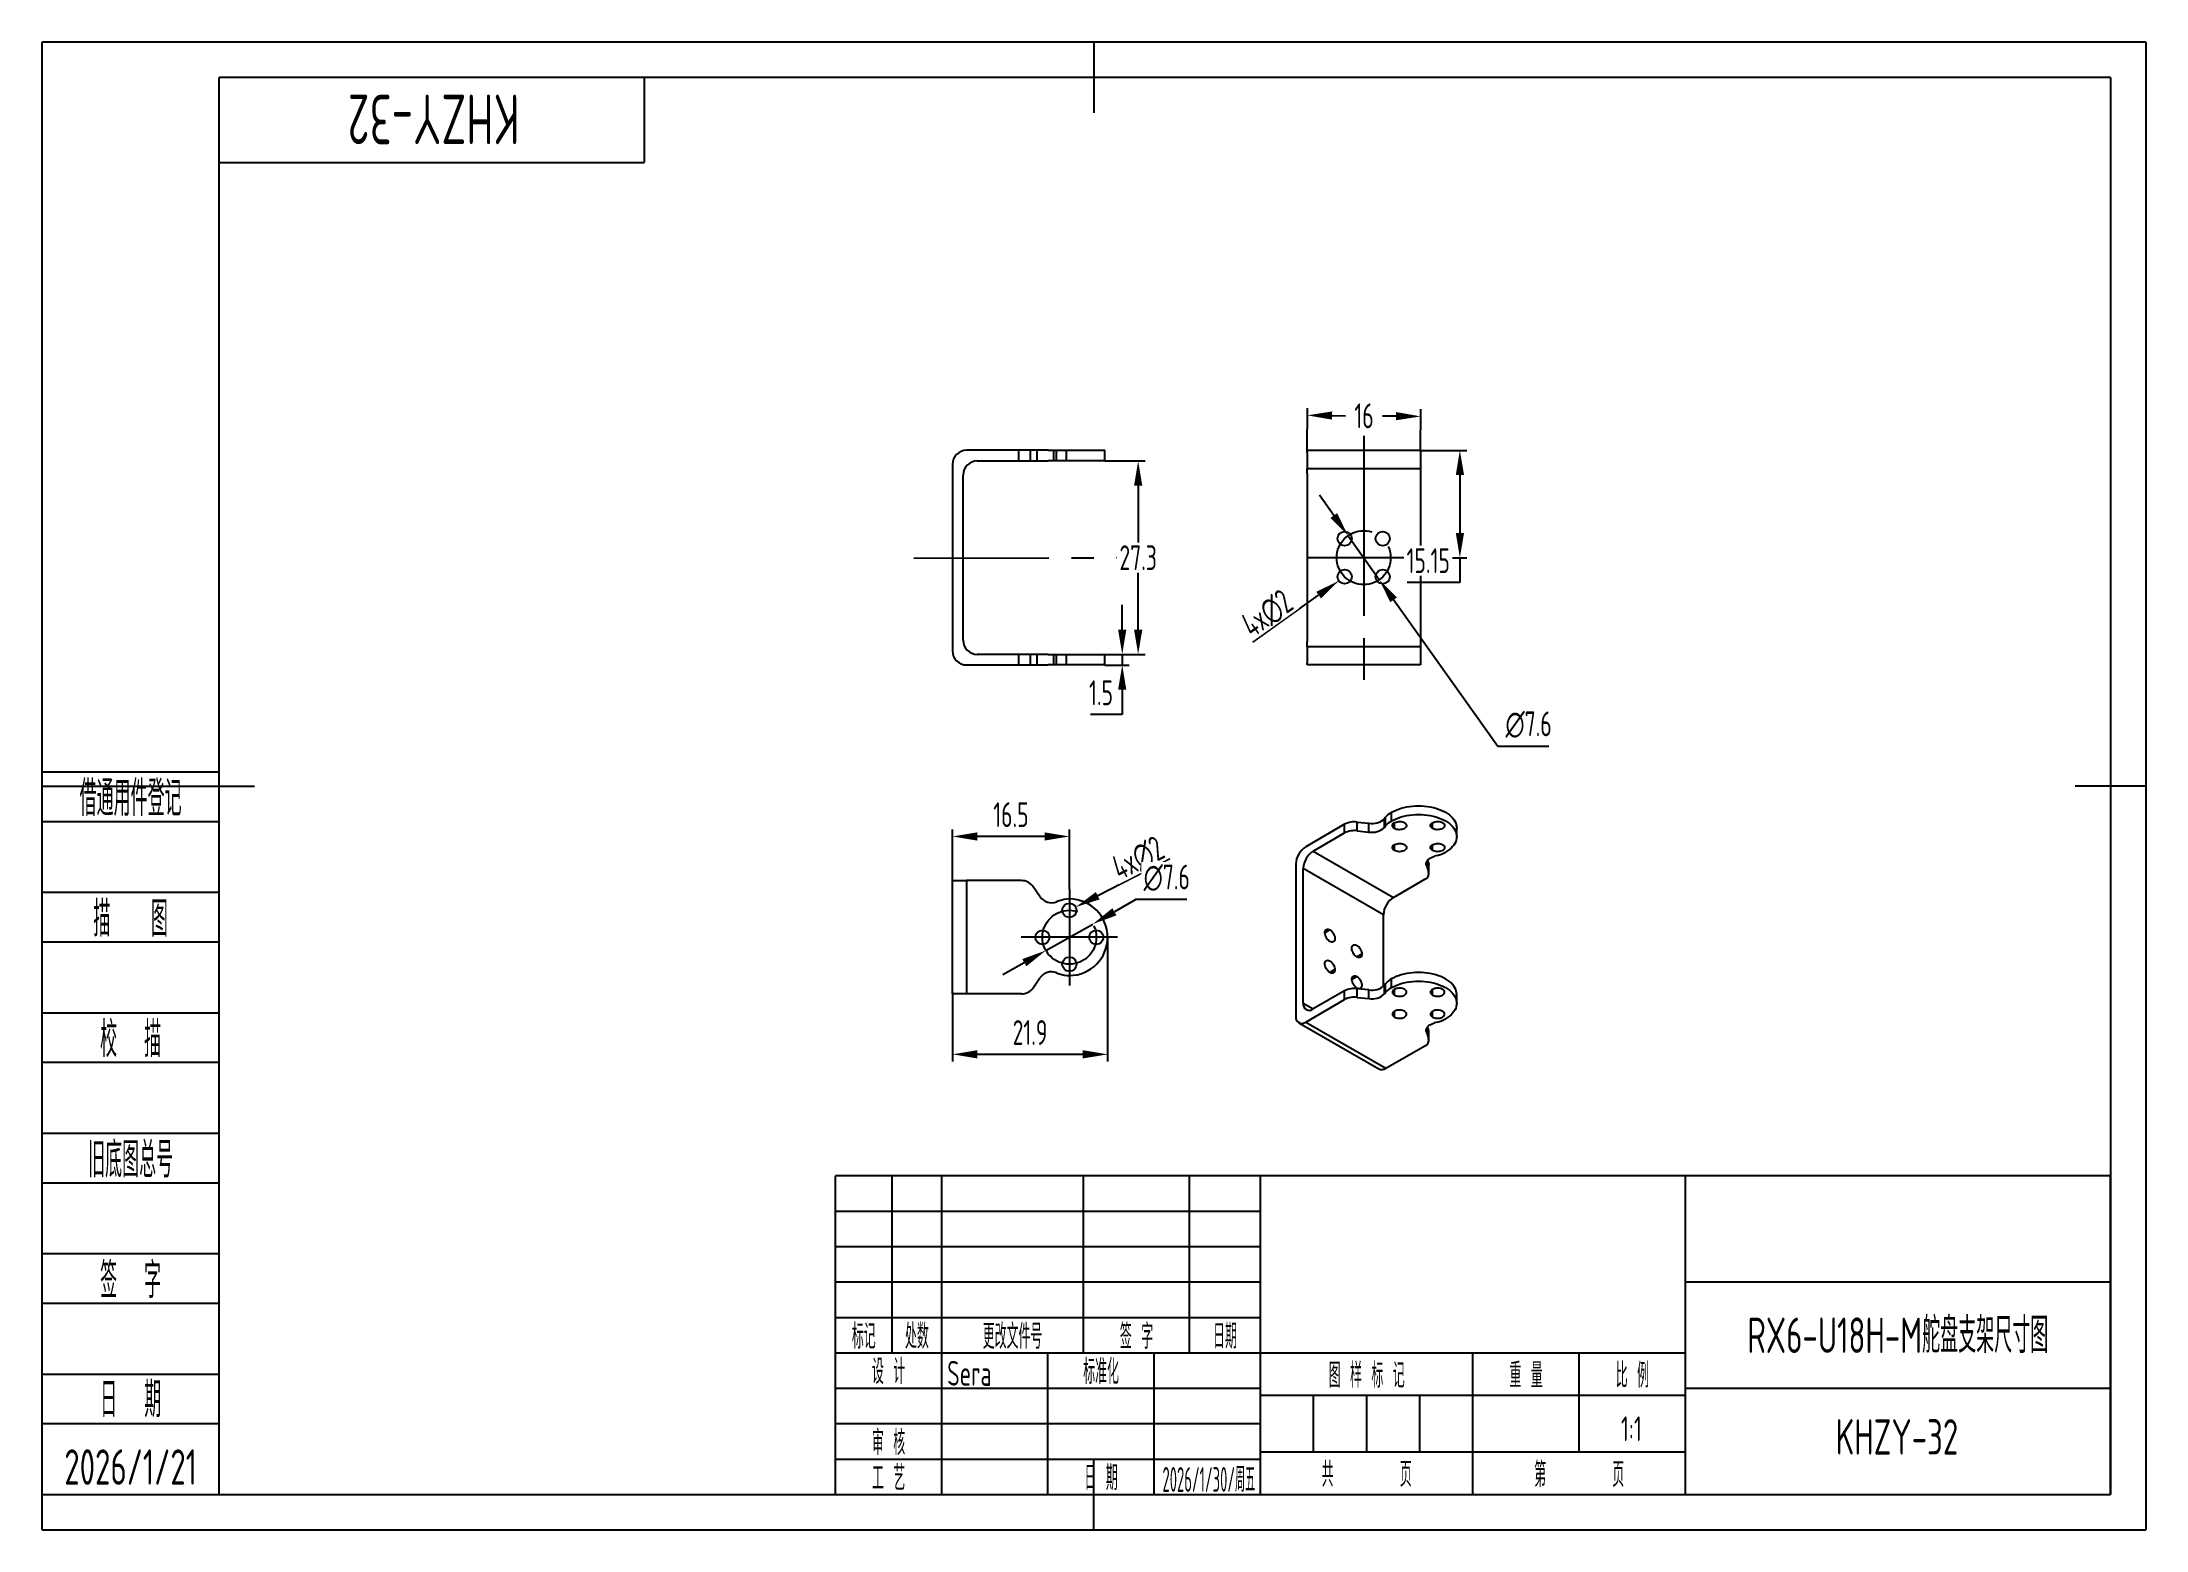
# Model space of a CAD drawing. Header units: millimetres. Extents: x 37 to 334, y 19 to 229.
import ezdxf
from ezdxf.enums import TextEntityAlignment as Align

# ---------------------------------------------------------------- set-up
doc = ezdxf.new("R2010")
doc.units = ezdxf.units.MM
doc.header["$PDSIZE"] = -1
doc.linetypes.add('CENTER2', pattern=[28.575, 19.05, -3.175, 3.175, -3.175])
for name, color, linetype in [('1轮廓实线层', 7, 'Continuous'), ('2细线层', 4, 'Continuous'), ('3中心线层', 1, 'CENTER2'), ('6文字层', 3, 'Continuous'), ('7标注层', 4, 'Continuous'), ('图框层', 7, 'Continuous')]:
    doc.layers.add(name, color=color, linetype=linetype)
doc.styles.add('PC_TEXTSTYLE', font='ISOCP.SHX', dxfattribs={"width": 0.707, "bigfont": 'GBCBIG.SHX'})
doc.dimstyles.new('GB_ANGULAR', dxfattribs={"dimtxt": 3.5, "dimasz": 3.5, "dimexe": 1, "dimexo": 0, "dimgap": 1.5, "dimtad": 1, "dimtih": 1, "dimtoh": 1, "dimdsep": 46, "dimtxsty": 'PC_TEXTSTYLE', "dimcen": 0, "dimclrd": 256, "dimclrt": 3, "dimadec": 0, "dimazin": 2, "dimtp": 0.1, "dimtm": 0.1, "dimtfac": 0.71, "dimtdec": 3, "dimtmove": 0, "dimatfit": 3, "dimfxl": 1, "dimtfill": 1, "dimarcsym": 0})

# ---------------------------------------------------------------- blocks, each defined once
blk = doc.blocks.new('ZwmFrameMain_A4^_^无分区图框^_^landscape')
at = {"layer": '1轮廓实线层'}
for p, q in [((123.5, 205), (123.5, 195)), ((0, 0), (0, 200)), ((267, 200), (0, 200)), ((267, 200), (267, 0)), ((-25, 100), (5, 100)), ((272, 100), (262, 100)), ((123.5, -5), (123.5, 5)), ((0, 0), (267, 0))]:
    blk.add_line(p, q, dxfattribs=at)
at = {"layer": '2细线层'}
for p, q in [((-25, -5), (-25, 205)), ((272, 205), (-25, 205)), ((272, 205), (272, -5)), ((-25, -5), (272, -5))]:
    blk.add_line(p, q, dxfattribs=at)
blk = doc.blocks.new('ZwmFrameMain_标题栏1')
at = {"layer": '1轮廓实线层'}
for p, q in [((-180, 0), (-180, 45)), ((0, 45), (-180, 45)), ((-172, 20), (-172, 45)), ((-165, 20), (-165, 45)), ((-145, 20), (-145, 45)), ((-130, 20), (-130, 45)), ((-120, 0), (-120, 45)), ((0, 0), (0, 45)), ((-60, 30), (0, 30)), ((-180, 20), (-60, 20)), ((-165, 0), (-165, 20)), ((-150, 0), (-150, 20)), ((-135, 0), (-135, 20)), ((-60, 15), (0, 15)), ((-180, 0), (0, 0))]:
    blk.add_line(p, q, dxfattribs=at)
at = {"layer": '1轮廓实线层', "color": 7}
for p, q in [((-60, 0), (-60, 45)), ((-180, 25), (-120, 25))]:
    blk.add_line(p, q, dxfattribs=at)
at = {"layer": '2细线层'}
for p, q in [((-180, 40), (-120, 40)), ((-180, 35), (-120, 35)), ((-180, 30), (-120, 30)), ((-90, 0), (-90, 20)), ((-75, 6), (-75, 20)), ((-180, 15), (-120, 15)), ((-120, 14), (-60, 14)), ((-112.5, 6), (-112.5, 14)), ((-105, 6), (-105, 14)), ((-97.5, 6), (-97.5, 14)), ((-180, 10), (-120, 10)), ((-120, 6), (-60, 6)), ((-180, 5), (-120, 5))]:
    blk.add_line(p, q, dxfattribs=at)
at = {"layer": '6文字层', "style": 'PC_TEXTSTYLE', "width": 0.667}
for s, p in [('标记', (-176, 22.5)), ('处数', (-168.5, 22.5)), (' 更改文件号 ', (-155, 22.5)), (' 签 字 ', (-137.5, 22.5)), (' 日期 ', (-125, 22.5)), (' 设 计 ', (-172.5, 17.51)), (' 标准化 ', (-142.5, 17.51)), (' 图 样 标 记 ', (-105, 17)), (' 重 量 ', (-82.5, 17)), (' 比 例 ', (-67.5, 17)), (' 审 核 ', (-172.5, 7.5)), (' 工 艺 ', (-172.5, 2.5)), (' 日 期 ', (-142.5, 2.5)), ('共       页', (-105, 3)), ('第       页', (-75, 3))]:
    blk.add_text(s, height=3.5, dxfattribs=at).set_placement(p, align=Align.MIDDLE)
at = {"layer": '6文字层', "style": 'PC_TEXTSTYLE', "flags": 8}
for tag, height, width, p, p2 in [('企业名称', 5, 3.445461, (-54.29, 34.82), (-5.27, 34.82)), ('产品名称或材料标记', 7, 1.034456, (-113.46, 28.64), (-66.42, 28.64)), ('图样名称', 5, 3.480264, (-54.79, 19.98), (-5.27, 19.98)), ('标准化', 3.5, 1.756036, (-133.83, 15.37), (-120.75, 15.37)), ('审核', 3.5, 2.723972, (-163.99, 5.37), (-150.63, 5.37)), ('重量', 3.5, 2.448074, (-88.46, 7.54), (-76.55, 7.54)), ('比例', 3.5, 2.367734, (-73.35, 7.54), (-61.93, 7.54)), ('图样代号', 5, 3.489916, (-54.79, 5.63), (-5.52, 5.63)), ('工艺', 3.5, 2.851598, (-164.21, 0.37), (-150.89, 0.37)), ('日期', 3.5, 2.733185, (-133.83, 0.37), (-120.75, 0.37)), ('共几页', 3.5, 0.953151, (-108.58, 1.48), (-101.56, 1.48))]:
    blk.add_attdef(tag, text='', height=height, dxfattribs=dict(at, width=width)).set_placement(p, p2, align=Align.FIT)
at = {"layer": '6文字层', "style": 'PC_TEXTSTYLE', "width": 9.901758, "flags": 8}
blk.add_attdef('设计', text='', height=3.5, rotation=359.5768, dxfattribs=at).set_placement((-164.23, 15.37), (-150.37, 15.27), align=Align.FIT)
at = {"layer": '6文字层', "color": 3, "style": 'PC_TEXTSTYLE', "width": 0.96618, "flags": 8}
blk.add_attdef('第几页', text='', height=3.5, dxfattribs=at).set_placement((-78.29, 1.5), (-71.16, 1.5), align=Align.FIT)
at = {"layer": '6文字层', "color": 0, "style": 'PC_TEXTSTYLE', "width": 0.715273, "flags": 8}
blk.add_attdef('图纸张数', text='', height=3.5, dxfattribs=at).set_placement((-2.66, -3.87), (4.46, -3.87), align=Align.FIT)
blk = doc.blocks.new('ZwmFrameMain_图样代号')
at = {"layer": '2细线层', "linetype": 'Continuous'}
for p in [(60, 0), (0, -12)]:
    blk.add_line(p, (60, -12), dxfattribs=at)
at = {"layer": '6文字层', "style": 'PC_TEXTSTYLE', "width": 2.827942}
blk.add_attdef('图样代号', text='', height=7, rotation=180, dxfattribs=at).set_placement((58.24, -2.4), (2.35, -2.4), align=Align.FIT)
blk = doc.blocks.new('ZwmFrameMain_附加栏')
at = {"layer": '2细线层'}
for p, q in [((-25, 102), (0, 102)), ((-25, 95), (0, 95)), ((-25, 85), (0, 85)), ((-25, 78), (0, 78)), ((-25, 68), (0, 68)), ((-25, 61), (0, 61)), ((-25, 51), (0, 51)), ((-25, 44), (0, 44)), ((-25, 34), (0, 34)), ((-25, 27), (0, 27)), ((-25, 17), (0, 17)), ((-25, 10), (0, 10)), ((-25, 0), (0, 0))]:
    blk.add_line(p, q, dxfattribs=at)
at = {"layer": '6文字层', "color": 3, "style": 'PC_TEXTSTYLE'}
for s, width, p in [('借通用件登记', 0.667, (-12.5, 98.5)), ('描   图', 0.6667, (-12.5, 81.5)), ('校  描', 0.667, (-12.5, 64.5)), ('旧底图总号', 0.667, (-12.5, 47.5)), ('签  字', 0.667, (-12.5, 30.5)), ('日  期', 0.667, (-12.49, 13.6))]:
    blk.add_text(s, height=5, dxfattribs=dict(at, width=width)).set_placement(p, align=Align.MIDDLE)
at = {"layer": '6文字层', "style": 'PC_TEXTSTYLE'}
for tag, width, p, p2 in [('借通用件登记', 0.671328, (-23.44, 86.36), (-1.25, 86.36)), ('描图', 2.120922, (-23.44, 69.36), (-1.25, 69.36)), ('校图', 2.149976, (-23.75, 52.06), (-1.25, 52.06)), ('旧底图总号', 0.761452, (-22.84, 35.67), (-1.86, 35.67)), ('签字', 2.026939, (-23.14, 18.37), (-1.56, 18.37)), ('日期', 1.89999, (-22.84, 1.37), (-2.17, 1.37))]:
    blk.add_attdef(tag, text='', height=5, dxfattribs=dict(at, width=width)).set_placement(p, p2, align=Align.FIT)
blk = doc.blocks.new('*D92')
at = {"layer": '7标注层', "color": 0, "lineweight": -2}
for p, q in [((186.59, 169.48), (192.3, 169.48)), ((186.59, 142.18), (192.3, 142.18))]:
    blk.add_line(p, q, dxfattribs=at)
at = {"layer": '7标注层', "lineweight": -2}
for p, q in [((191.3, 165.98), (191.3, 157.91)), ((191.3, 145.68), (191.3, 153.76))]:
    blk.add_line(p, q, dxfattribs=at)
at = {"layer": '7标注层'}
for points in [[(191.89, 165.98), (190.72, 165.98), (191.3, 169.48)], [(190.72, 145.68), (191.89, 145.68), (191.3, 142.18)]]:
    blk.add_solid(points, dxfattribs=at)
at = {"layer": 'Defpoints', "color": 0}
for p in [(186.59, 169.48), (186.59, 142.18), (191.3, 142.18)]:
    blk.add_point(p, dxfattribs=at)
at = {"layer": '7标注层', "color": 3, "insert": (191.3, 155.83), "char_height": 3.5, "attachment_point": 5, "style": 'PC_TEXTSTYLE', "bg_fill": 3, "box_fill_scale": 1.1, "bg_fill_color": 257, "bg_fill_transparency": 0}
blk.add_mtext('27.3', dxfattribs=at)
blk = doc.blocks.new('*D93')
at = {"layer": '7标注层', "lineweight": -2}
for p, q in [((189.05, 145.68), (189.05, 149.18)), ((189.05, 142.18), (189.05, 140.68)), ((189.05, 137.18), (189.05, 133.68)), ((189.05, 133.68), (184.58, 133.68))]:
    blk.add_line(p, q, dxfattribs=at)
at = {"layer": '7标注层', "color": 0, "lineweight": -2}
for p, q in [((186.59, 142.18), (190.05, 142.18)), ((186.59, 140.68), (190.05, 140.68))]:
    blk.add_line(p, q, dxfattribs=at)
at = {"layer": '7标注层'}
for points in [[(188.47, 145.68), (189.63, 145.68), (189.05, 142.18)], [(189.63, 137.18), (188.47, 137.18), (189.05, 140.68)]]:
    blk.add_solid(points, dxfattribs=at)
at = {"layer": 'Defpoints', "color": 0}
for p in [(186.59, 142.18), (186.59, 140.68), (189.05, 140.68)]:
    blk.add_point(p, dxfattribs=at)
at = {"layer": '7标注层', "color": 3, "insert": (186.06, 136.76), "char_height": 3.5, "attachment_point": 5, "style": 'PC_TEXTSTYLE', "bg_fill": 3, "box_fill_scale": 1.1, "bg_fill_color": 257, "bg_fill_transparency": 0}
blk.add_mtext('1.5', dxfattribs=at)
blk = doc.blocks.new('*D94')
at = {"layer": '7标注层', "color": 0, "lineweight": -2}
for p, q in [((215.14, 170.98), (215.19, 176.92)), ((231.14, 170.84), (231.19, 176.77))]:
    blk.add_line(p, q, dxfattribs=at)
at = {"layer": '7标注层', "lineweight": -2}
for p, q in [((218.69, 175.89), (220.57, 175.87)), ((227.69, 175.81), (225.8, 175.82))]:
    blk.add_line(p, q, dxfattribs=at)
at = {"layer": '7标注层'}
for points in [[(218.69, 176.47), (218.68, 175.31), (215.19, 175.92)], [(227.68, 175.22), (227.69, 176.39), (231.19, 175.77)]]:
    blk.add_solid(points, dxfattribs=at)
at = {"layer": 'Defpoints', "color": 0}
for p in [(231.19, 175.77), (215.14, 170.98), (231.14, 170.84)]:
    blk.add_point(p, dxfattribs=at)
at = {"layer": '7标注层', "color": 3, "insert": (223.19, 175.85), "char_height": 3.5, "attachment_point": 5, "style": 'PC_TEXTSTYLE', "bg_fill": 3, "box_fill_scale": 1.1, "bg_fill_color": 257, "bg_fill_transparency": 0}
blk.add_mtext('16', dxfattribs=at)
blk = doc.blocks.new('*D95')
at = {"layer": '7标注层', "lineweight": -2}
blk.add_line((207.47, 143.92), (216.78, 150.54), dxfattribs=at)
at = {"layer": '7标注层'}
blk.add_solid([(217.12, 150.06), (216.45, 151.01), (219.64, 152.57)], dxfattribs=at)
at = {"layer": 'Defpoints', "color": 0}
for p in [(219.64, 152.57), (221.27, 153.72)]:
    blk.add_point(p, dxfattribs=at)
at = {"layer": '7标注层', "color": 3, "insert": (209.5, 147.91), "char_height": 3.5, "attachment_point": 5, "rotation": 35.3911, "style": 'PC_TEXTSTYLE', "bg_fill": 3, "box_fill_scale": 1.1, "bg_fill_color": 257, "bg_fill_transparency": 0}
blk.add_mtext('4x∅2', dxfattribs=at)
blk = doc.blocks.new('*D98')
at = {"layer": '7标注层', "color": 0, "lineweight": -2}
for p, q in [((231.14, 170.98), (237.72, 170.98)), ((231.14, 155.83), (237.72, 155.83))]:
    blk.add_line(p, q, dxfattribs=at)
at = {"layer": '7标注层', "lineweight": -2}
for p, q in [((236.72, 167.48), (236.72, 159.33)), ((236.72, 155.83), (236.72, 152.33)), ((236.72, 152.33), (229.28, 152.33))]:
    blk.add_line(p, q, dxfattribs=at)
at = {"layer": '7标注层'}
for points in [[(237.31, 167.48), (236.14, 167.48), (236.72, 170.98)], [(236.14, 159.33), (237.31, 159.33), (236.72, 155.83)]]:
    blk.add_solid(points, dxfattribs=at)
at = {"layer": 'Defpoints', "color": 0}
blk.add_point((231.14, 170.98), dxfattribs=at)
at = {"layer": '7标注层', "color": 3, "insert": (232.25, 155.41), "char_height": 3.5, "attachment_point": 5, "style": 'PC_TEXTSTYLE', "bg_fill": 3, "box_fill_scale": 1.1, "bg_fill_color": 257, "bg_fill_transparency": 0}
blk.add_mtext('15.15', dxfattribs=at)
at = {"layer": 'Defpoints', "color": 0}
for p in [(231.14, 155.83), (236.72, 155.83)]:
    blk.add_point(p, dxfattribs=at)
blk = doc.blocks.new('*D99')
at = {"layer": '7标注层', "lineweight": -2}
blk.add_line((195.75, 113.34), (185.59, 108.11), dxfattribs=at)
at = {"layer": 'Defpoints', "color": 0}
for p in [(180.7, 105.6), (182.48, 106.51)]:
    blk.add_point(p, dxfattribs=at)
at = {"layer": '7标注层', "color": 3, "insert": (191.28, 113.37), "char_height": 3.5, "attachment_point": 5, "rotation": 27.233, "style": 'PC_TEXTSTYLE', "bg_fill": 3, "box_fill_scale": 1.1, "bg_fill_color": 257, "bg_fill_transparency": 0}
blk.add_mtext('4x∅2', dxfattribs=at)
at = {"layer": '7标注层'}
blk.add_solid([(185.32, 108.63), (185.86, 107.6), (182.48, 106.51)], dxfattribs=at)
blk = doc.blocks.new('*D100')
at = {"layer": '7标注层', "lineweight": -2}
for p, q in [((190.99, 107.57), (187.95, 105.85)), ((198.19, 107.57), (190.99, 107.57)), ((178.28, 100.39), (184.9, 104.12)), ((175.23, 98.66), (172.19, 96.94))]:
    blk.add_line(p, q, dxfattribs=at)
at = {"layer": '7标注层'}
for points in [[(187.66, 106.35), (188.23, 105.34), (184.9, 104.12)], [(175.52, 98.16), (174.95, 99.17), (178.28, 100.39)]]:
    blk.add_solid(points, dxfattribs=at)
at = {"layer": 'Defpoints', "color": 0}
for p in [(184.9, 104.12), (178.28, 100.39)]:
    blk.add_point(p, dxfattribs=at)
at = {"layer": '7标注层', "color": 3, "insert": (195.34, 110.64), "char_height": 3.5, "attachment_point": 5, "style": 'PC_TEXTSTYLE', "bg_fill": 3, "box_fill_scale": 1.1, "bg_fill_color": 257, "bg_fill_transparency": 0}
blk.add_mtext('∅7.6', dxfattribs=at)
blk = doc.blocks.new('*D101')
at = {"layer": '7标注层', "color": 0, "lineweight": -2}
for p, q in [((165.09, 110.25), (165.09, 117.48)), ((181.59, 109.05), (181.59, 117.48))]:
    blk.add_line(p, q, dxfattribs=at)
at = {"layer": '7标注层', "lineweight": -2}
blk.add_line((178.09, 116.48), (168.59, 116.48), dxfattribs=at)
at = {"layer": '7标注层'}
for points in [[(168.59, 117.06), (168.59, 115.9), (165.09, 116.48)], [(178.09, 115.9), (178.09, 117.06), (181.59, 116.48)]]:
    blk.add_solid(points, dxfattribs=at)
at = {"layer": 'Defpoints', "color": 0}
for p in [(165.09, 116.48), (165.09, 110.25), (181.59, 109.05)]:
    blk.add_point(p, dxfattribs=at)
at = {"layer": '7标注层', "color": 3, "insert": (173.34, 119.56), "char_height": 3.5, "attachment_point": 5, "style": 'PC_TEXTSTYLE', "bg_fill": 3, "box_fill_scale": 1.1, "bg_fill_color": 257, "bg_fill_transparency": 0}
blk.add_mtext('16.5', dxfattribs=at)
blk = doc.blocks.new('*D102')
at = {"layer": '7标注层', "color": 0, "lineweight": -2}
for p, q in [((186.99, 102.25), (186.99, 84.73)), ((165.09, 94.25), (165.09, 84.73))]:
    blk.add_line(p, q, dxfattribs=at)
at = {"layer": '7标注层', "lineweight": -2}
blk.add_line((168.59, 85.73), (183.49, 85.73), dxfattribs=at)
at = {"layer": '7标注层'}
for points in [[(168.59, 86.31), (168.59, 85.15), (165.09, 85.73)], [(183.49, 85.15), (183.49, 86.31), (186.99, 85.73)]]:
    blk.add_solid(points, dxfattribs=at)
at = {"layer": 'Defpoints', "color": 0}
for p in [(186.99, 102.25), (165.09, 94.25), (186.99, 85.73)]:
    blk.add_point(p, dxfattribs=at)
at = {"layer": '7标注层', "color": 3, "insert": (176.04, 88.81), "char_height": 3.5, "attachment_point": 5, "style": 'PC_TEXTSTYLE', "bg_fill": 3, "box_fill_scale": 1.1, "bg_fill_color": 257, "bg_fill_transparency": 0}
blk.add_mtext('21.9', dxfattribs=at)
blk = doc.blocks.new('*D106')
at = {"layer": '7标注层', "lineweight": -2}
for p, q in [((218.91, 161.78), (216.88, 164.64)), ((220.94, 158.93), (225.34, 152.73)), ((242.07, 129.19), (227.37, 149.88)), ((249.27, 129.19), (242.07, 129.19))]:
    blk.add_line(p, q, dxfattribs=at)
at = {"layer": '7标注层'}
for points in [[(218.44, 161.44), (219.39, 162.12), (220.94, 158.93)], [(227.84, 150.22), (226.89, 149.54), (225.34, 152.73)]]:
    blk.add_solid(points, dxfattribs=at)
at = {"layer": 'Defpoints', "color": 0}
for p in [(220.94, 158.93), (225.34, 152.73)]:
    blk.add_point(p, dxfattribs=at)
at = {"layer": '7标注层', "color": 3, "insert": (246.42, 132.26), "char_height": 3.5, "attachment_point": 5, "style": 'PC_TEXTSTYLE', "bg_fill": 3, "box_fill_scale": 1.1, "bg_fill_color": 257, "bg_fill_transparency": 0}
blk.add_mtext('∅7.6', dxfattribs=at)

msp = doc.modelspace()

# ---------------------------------------------------------------- linework, layer by layer
at = {"color": 7, "linetype": 'Continuous', "lineweight": 25}
for p, q in [((178.59, 170.982), (167.09, 170.982)), ((178.59, 170.982), (168.383, 170.982)), ((168.59, 169.482), (178.59, 169.482)), ((169.004, 169.482), (178.59, 169.482)), ((174.436, 169.482), (174.436, 170.982)), ((176.086, 169.482), (176.086, 170.982)), ((177.035, 169.482), (177.035, 170.982)), ((178.59, 170.982), (186.59, 170.982)), ((178.59, 170.982), (186.59, 170.982)), ((186.59, 169.482), (178.59, 169.482)), ((179.386, 169.482), (179.386, 170.982)), ((179.773, 169.482), (179.773, 170.982)), ((181.19, 169.482), (181.19, 170.982)), ((215.14, 170.982), (231.14, 170.982)), ((215.14, 170.689), (215.14, 170.982)), ((215.14, 170.689), (215.14, 168.396)), ((231.14, 170.982), (231.14, 170.689)), ((231.14, 170.689), (231.14, 168.396)), ((165.09, 168.982), (165.09, 142.682)), ((165.09, 167.689), (165.09, 143.975)), ((166.59, 144.182), (166.59, 167.482)), ((166.59, 144.596), (166.59, 167.068)), ((215.14, 167.689), (215.14, 168.396)), ((215.14, 168.396), (231.14, 168.396)), ((215.14, 167.689), (215.14, 143.975)), ((231.14, 168.396), (231.14, 167.689)), ((231.14, 167.689), (231.14, 143.975)), ((215.14, 143.268), (215.14, 143.975)), ((231.14, 143.268), (215.14, 143.268)), ((215.14, 143.268), (215.14, 140.975)), ((231.14, 143.975), (231.14, 143.268)), ((231.14, 143.268), (231.14, 140.975)), ((167.09, 140.682), (178.59, 140.682)), ((168.383, 140.682), (178.59, 140.682)), ((178.59, 142.182), (168.59, 142.182)), ((178.59, 142.182), (169.004, 142.182)), ((174.436, 140.682), (174.436, 142.182)), ((176.086, 140.682), (176.086, 142.182)), ((177.035, 140.682), (177.035, 142.182)), ((178.59, 142.182), (186.59, 142.182)), ((186.59, 140.682), (178.59, 140.682)), ((179.386, 140.682), (179.386, 142.182)), ((179.773, 140.682), (179.773, 142.182)), ((181.175, 140.682), (181.175, 142.182)), ((181.19, 140.682), (181.19, 142.182)), ((215.14, 140.682), (215.14, 140.975)), ((231.14, 140.682), (215.14, 140.682)), ((231.14, 140.975), (231.14, 140.682)), ((226.067, 118.992), (226.238, 119.208)), ((226.067, 117.767), (226.067, 118.992)), ((226.238, 117.984), (226.238, 119.208)), ((227.05, 119.885), (227.06, 119.891)), ((227.05, 118.66), (227.05, 119.885)), ((227.06, 118.666), (227.06, 119.891)), ((220.446, 118.195), (214.969, 115.033)), ((216.029, 114.421), (220.446, 116.97)), ((220.446, 116.97), (220.446, 118.195)), ((222.228, 117.289), (222.228, 118.513)), ((222.228, 118.513), (223.879, 118.335)), ((222.228, 117.289), (223.879, 117.11)), ((223.879, 117.11), (223.879, 118.335)), ((226.067, 117.767), (226.238, 117.984)), ((227.05, 118.66), (227.06, 118.666)), ((236.279, 116.462), (236.279, 117.686)), ((216.029, 114.421), (227.343, 107.889)), ((232.168, 113.135), (232.311, 112.692)), ((233.515, 113.782), (233.14, 113.684)), ((234.697, 114.257), (234.686, 114.251)), ((165.09, 94.255), (165.09, 110.255)), ((165.09, 110.255), (167.09, 110.255)), ((167.09, 110.255), (167.09, 94.255)), ((174.836, 110.255), (167.09, 110.255)), ((213.555, 112.584), (213.555, 91.109)), ((214.615, 92.946), (214.615, 111.971)), ((225.929, 105.44), (214.615, 111.971)), ((227.343, 107.889), (231.76, 110.439)), ((232.002, 112.421), (232.311, 111.468)), ((232.311, 111.468), (232.311, 112.692)), ((232.345, 111.255), (232.345, 112.48)), ((177.435, 107.999), (176.486, 109.385)), ((180.173, 107.401), (179.786, 107.256)), ((181.59, 107.655), (181.575, 107.655)), ((225.929, 95.33), (225.929, 105.44)), ((176.486, 95.125), (177.435, 96.511)), ((179.786, 97.253), (180.173, 97.109)), ((181.575, 96.855), (181.59, 96.855)), ((226.238, 95.692), (226.067, 95.475)), ((226.067, 94.251), (226.067, 95.475)), ((226.238, 94.467), (226.238, 95.692)), ((227.06, 96.374), (227.05, 96.368)), ((227.05, 95.143), (227.05, 96.368)), ((227.05, 95.143), (227.06, 95.15)), ((227.06, 95.15), (227.06, 96.374)), ((167.09, 94.255), (165.09, 94.255)), ((174.836, 94.255), (167.09, 94.255)), ((214.969, 90.292), (220.446, 93.454)), ((220.446, 94.679), (216.029, 92.129)), ((220.446, 93.454), (220.446, 94.679)), ((222.228, 93.772), (222.228, 94.997)), ((223.879, 94.819), (222.228, 94.997)), ((222.228, 93.772), (223.879, 93.594)), ((223.879, 93.594), (223.879, 94.819)), ((226.067, 94.251), (226.238, 94.467)), ((236.279, 92.945), (236.279, 94.17)), ((213.969, 90.193), (225.283, 83.662)), ((214.969, 90.292), (226.282, 83.761)), ((232.311, 89.176), (232.168, 89.619)), ((232.311, 87.951), (232.311, 89.176)), ((233.515, 90.266), (233.14, 90.167)), ((234.697, 90.741), (234.686, 90.735)), ((226.282, 83.761), (231.76, 86.922)), ((232.002, 88.904), (232.311, 87.951)), ((232.345, 87.739), (232.345, 88.964))]:
    msp.add_line(p, q, dxfattribs=at)
at = {"color": 8, "linetype": 'Continuous', "lineweight": 25}
for p, q in [((227.485, 117.605), (227.485, 118.421)), ((232.859, 117.605), (232.859, 118.421)), ((227.485, 114.502), (227.485, 115.319)), ((232.859, 114.502), (232.859, 115.319)), ((232.002, 112.421), (232.002, 112.845)), ((218.372, 103.3), (217.665, 102.892)), ((222.879, 99.882), (222.172, 99.474)), ((219.079, 97.687), (218.372, 97.279)), ((222.172, 96.718), (221.465, 96.31)), ((214.615, 92.946), (216.03, 92.129)), ((227.485, 94.088), (227.485, 94.905)), ((232.859, 94.088), (232.859, 94.905)), ((227.485, 90.986), (227.485, 91.802)), ((232.002, 88.904), (232.002, 89.329)), ((232.859, 90.986), (232.859, 91.802))]:
    msp.add_line(p, q, dxfattribs=at)
at = {"color": 7, "linetype": 'Continuous', "lineweight": 25, "flags": 128}
for points in [[(227.06, 119.891), (227.372, 120.057), (227.705, 120.208), (228.057, 120.344), (228.427, 120.464), (228.812, 120.567), (229.21, 120.651), (229.618, 120.718), (230.034, 120.765), (230.455, 120.794), (230.879, 120.804), (231.302, 120.794), (231.723, 120.765), (232.139, 120.718), (232.547, 120.651), (232.945, 120.567), (233.33, 120.464), (233.7, 120.344), (234.053, 120.208), (234.386, 120.057), (234.697, 119.891), (234.985, 119.711), (235.247, 119.519), (235.483, 119.315), (235.69, 119.102), (235.868, 118.879), (236.014, 118.65), (236.129, 118.414), (236.212, 118.174), (236.262, 117.931), (236.279, 117.686)], [(227.06, 118.666), (227.372, 118.832), (227.705, 118.984), (228.057, 119.12), (228.427, 119.239), (228.812, 119.342), (229.21, 119.426), (229.618, 119.493), (230.034, 119.541), (230.455, 119.569), (230.879, 119.579), (231.302, 119.569), (231.723, 119.541), (232.139, 119.493), (232.547, 119.426), (232.945, 119.342), (233.33, 119.239), (233.7, 119.12), (234.053, 118.984), (234.386, 118.832), (234.697, 118.666), (234.985, 118.486), (235.247, 118.294), (235.483, 118.09), (235.69, 117.877), (235.868, 117.655), (236.014, 117.425), (236.129, 117.189), (236.212, 116.949), (236.262, 116.706), (236.279, 116.462), (236.262, 116.217), (236.212, 115.974), (236.129, 115.734), (236.014, 115.498), (235.868, 115.269), (235.69, 115.046), (235.483, 114.833), (235.247, 114.629), (234.985, 114.437), (234.697, 114.257)], [(227.485, 117.605), (227.367, 117.687), (227.277, 117.78), (227.218, 117.881), (227.193, 117.986), (227.201, 118.093), (227.244, 118.196), (227.318, 118.294), (227.422, 118.382), (227.553, 118.457), (227.705, 118.517), (227.874, 118.56), (228.054, 118.585), (228.238, 118.589), (228.421, 118.575), (228.596, 118.541), (228.757, 118.489), (228.899, 118.421)], [(228.899, 118.421), (229.017, 118.339), (229.106, 118.246), (229.165, 118.145), (229.191, 118.039), (229.182, 117.933), (229.14, 117.829), (229.065, 117.732), (228.961, 117.644), (228.831, 117.569), (228.678, 117.508), (228.509, 117.465), (228.33, 117.441), (228.145, 117.436), (227.963, 117.451), (227.788, 117.485), (227.627, 117.537), (227.485, 117.605)], [(232.859, 117.605), (232.741, 117.687), (232.651, 117.78), (232.592, 117.881), (232.567, 117.986), (232.575, 118.093), (232.618, 118.196), (232.692, 118.294), (232.796, 118.382), (232.927, 118.457), (233.079, 118.517), (233.248, 118.56), (233.428, 118.585), (233.612, 118.589), (233.795, 118.575), (233.97, 118.541), (234.131, 118.489), (234.273, 118.421)], [(234.273, 118.421), (234.391, 118.339), (234.48, 118.246), (234.539, 118.145), (234.565, 118.039), (234.556, 117.933), (234.514, 117.829), (234.439, 117.732), (234.335, 117.644), (234.205, 117.569), (234.052, 117.508), (233.883, 117.465), (233.704, 117.441), (233.52, 117.436), (233.337, 117.451), (233.162, 117.485), (233.001, 117.537), (232.859, 117.605)], [(227.485, 114.502), (227.367, 114.584), (227.277, 114.677), (227.218, 114.778), (227.193, 114.884), (227.201, 114.99), (227.244, 115.094), (227.318, 115.191), (227.422, 115.279), (227.553, 115.355), (227.705, 115.415), (227.874, 115.458), (228.054, 115.482), (228.238, 115.487), (228.421, 115.472), (228.596, 115.439), (228.757, 115.387), (228.899, 115.319)], [(228.899, 115.319), (229.017, 115.237), (229.106, 115.144), (229.165, 115.043), (229.191, 114.937), (229.182, 114.831), (229.14, 114.727), (229.065, 114.63), (228.961, 114.542), (228.831, 114.466), (228.678, 114.406), (228.509, 114.363), (228.33, 114.339), (228.145, 114.334), (227.963, 114.349), (227.788, 114.382), (227.627, 114.434), (227.485, 114.502)], [(232.002, 112.421), (231.971, 112.573), (231.975, 112.726), (232.014, 112.878), (232.087, 113.025), (232.194, 113.165), (232.332, 113.296), (232.498, 113.416), (232.691, 113.521), (232.906, 113.611), (233.14, 113.684)], [(232.859, 114.502), (232.741, 114.584), (232.651, 114.677), (232.592, 114.778), (232.567, 114.884), (232.575, 114.99), (232.618, 115.094), (232.692, 115.191), (232.796, 115.279), (232.927, 115.355), (233.079, 115.415), (233.248, 115.458), (233.428, 115.482), (233.612, 115.487), (233.795, 115.472), (233.97, 115.439), (234.131, 115.387), (234.273, 115.319)], [(234.273, 115.319), (234.391, 115.237), (234.48, 115.144), (234.539, 115.043), (234.565, 114.937), (234.556, 114.831), (234.514, 114.727), (234.439, 114.63), (234.335, 114.542), (234.205, 114.466), (234.052, 114.406), (233.883, 114.363), (233.704, 114.339), (233.52, 114.334), (233.337, 114.349), (233.162, 114.382), (233.001, 114.434), (232.859, 114.502)], [(232.311, 112.692), (232.341, 112.553), (232.345, 112.48)], [(218.372, 101.667), (218.242, 101.756), (218.117, 101.87), (218, 102.004), (217.896, 102.155), (217.808, 102.317), (217.739, 102.485), (217.692, 102.653), (217.668, 102.815), (217.668, 102.965), (217.692, 103.1), (217.739, 103.213), (217.808, 103.302), (217.896, 103.362), (218, 103.393), (218.117, 103.393), (218.242, 103.361), (218.372, 103.3)], [(218.372, 103.3), (218.502, 103.211), (218.628, 103.098), (218.744, 102.963), (218.848, 102.812), (218.936, 102.65), (219.005, 102.482), (219.052, 102.315), (219.076, 102.153), (219.076, 102.002), (219.052, 101.868), (219.005, 101.754), (218.936, 101.666), (218.848, 101.605), (218.744, 101.575), (218.628, 101.575), (218.502, 101.606), (218.372, 101.667)], [(221.465, 100.698), (221.477, 100.841), (221.513, 100.966), (221.571, 101.067), (221.65, 101.142), (221.746, 101.188), (221.857, 101.203), (221.979, 101.187), (222.107, 101.141), (222.237, 101.065), (222.366, 100.964), (222.487, 100.839), (222.598, 100.696), (222.695, 100.538), (222.773, 100.373), (222.831, 100.204), (222.867, 100.039), (222.879, 99.882)], [(217.665, 98.504), (217.677, 98.647), (217.713, 98.771), (217.771, 98.873), (217.85, 98.947), (217.946, 98.993), (218.057, 99.008), (218.179, 98.993), (218.307, 98.946), (218.437, 98.871), (218.566, 98.769), (218.687, 98.645), (218.798, 98.501), (218.895, 98.344), (218.973, 98.178), (219.031, 98.01), (219.067, 97.844), (219.079, 97.687)], [(219.079, 97.687), (219.067, 97.544), (219.031, 97.42), (218.973, 97.319), (218.895, 97.244), (218.798, 97.198), (218.687, 97.183), (218.566, 97.199), (218.437, 97.245), (218.307, 97.32), (218.179, 97.422), (218.057, 97.547), (217.946, 97.69), (217.85, 97.847), (217.771, 98.013), (217.713, 98.181), (217.677, 98.347), (217.665, 98.504)], [(222.879, 99.882), (222.867, 99.739), (222.831, 99.614), (222.773, 99.513), (222.695, 99.438), (222.598, 99.392), (222.487, 99.377), (222.366, 99.393), (222.237, 99.439), (222.107, 99.515), (221.979, 99.616), (221.857, 99.741), (221.746, 99.884), (221.65, 100.042), (221.571, 100.207), (221.513, 100.376), (221.477, 100.541), (221.465, 100.698)], [(222.172, 95.085), (222.042, 95.174), (221.917, 95.288), (221.8, 95.423), (221.696, 95.573), (221.608, 95.736), (221.539, 95.903), (221.492, 96.071), (221.468, 96.233), (221.468, 96.384), (221.492, 96.518), (221.539, 96.631), (221.608, 96.72), (221.696, 96.78), (221.8, 96.811), (221.917, 96.811), (222.042, 96.78), (222.172, 96.718)], [(222.172, 96.718), (222.302, 96.63), (222.428, 96.516), (222.544, 96.381), (222.648, 96.23), (222.736, 96.068), (222.805, 95.9), (222.852, 95.733), (222.876, 95.571), (222.876, 95.42), (222.852, 95.286), (222.805, 95.173), (222.736, 95.084), (222.648, 95.023), (222.544, 94.993), (222.428, 94.993), (222.302, 95.024), (222.172, 95.085)], [(236.279, 94.17), (236.262, 94.415), (236.212, 94.658), (236.129, 94.898), (236.014, 95.133), (235.868, 95.363), (235.69, 95.585), (235.483, 95.799), (235.247, 96.002), (234.985, 96.195), (234.697, 96.374), (234.386, 96.541), (234.053, 96.692), (233.7, 96.828), (233.33, 96.948), (232.945, 97.05), (232.547, 97.135), (232.139, 97.201), (231.723, 97.249), (231.302, 97.278), (230.879, 97.287), (230.455, 97.278), (230.034, 97.249), (229.618, 97.201), (229.21, 97.135), (228.812, 97.05), (228.427, 96.948), (228.057, 96.828), (227.705, 96.692), (227.372, 96.541), (227.06, 96.374)], [(227.06, 95.15), (227.372, 95.316), (227.705, 95.467), (228.057, 95.603), (228.427, 95.723), (228.812, 95.825), (229.21, 95.91), (229.618, 95.976), (230.034, 96.024), (230.455, 96.053), (230.879, 96.063), (231.302, 96.053), (231.723, 96.024), (232.139, 95.976), (232.547, 95.91), (232.945, 95.825), (233.33, 95.723), (233.7, 95.603), (234.053, 95.467), (234.386, 95.316), (234.697, 95.15), (234.985, 94.97), (235.247, 94.778), (235.483, 94.574), (235.69, 94.361), (235.868, 94.138), (236.014, 93.909), (236.129, 93.673), (236.212, 93.433), (236.262, 93.19), (236.279, 92.945), (236.262, 92.701), (236.212, 92.458), (236.129, 92.218), (236.014, 91.982), (235.868, 91.752), (235.69, 91.53), (235.483, 91.316), (235.247, 91.113), (234.985, 90.921), (234.697, 90.741)], [(228.899, 94.905), (228.757, 94.973), (228.596, 95.025), (228.421, 95.058), (228.238, 95.073), (228.054, 95.068), (227.874, 95.044), (227.705, 95.001), (227.553, 94.941), (227.422, 94.865), (227.318, 94.777), (227.244, 94.68), (227.201, 94.576), (227.193, 94.47), (227.218, 94.364), (227.277, 94.263), (227.367, 94.17), (227.485, 94.088)], [(234.273, 94.905), (234.131, 94.973), (233.97, 95.025), (233.795, 95.058), (233.612, 95.073), (233.428, 95.068), (233.248, 95.044), (233.079, 95.001), (232.927, 94.941), (232.796, 94.865), (232.692, 94.777), (232.618, 94.68), (232.575, 94.576), (232.567, 94.47), (232.592, 94.364), (232.651, 94.263), (232.741, 94.17), (232.859, 94.088)], [(227.485, 94.088), (227.627, 94.02), (227.788, 93.968), (227.963, 93.934), (228.145, 93.92), (228.33, 93.925), (228.509, 93.949), (228.678, 93.992), (228.831, 94.052), (228.961, 94.128), (229.065, 94.216), (229.14, 94.313), (229.182, 94.417), (229.191, 94.523), (229.165, 94.629), (229.106, 94.73), (229.017, 94.823), (228.899, 94.905)], [(232.859, 94.088), (233.001, 94.02), (233.162, 93.968), (233.337, 93.934), (233.52, 93.92), (233.704, 93.925), (233.883, 93.949), (234.052, 93.992), (234.205, 94.052), (234.335, 94.128), (234.439, 94.216), (234.514, 94.313), (234.556, 94.417), (234.565, 94.523), (234.539, 94.629), (234.48, 94.73), (234.391, 94.823), (234.273, 94.905)], [(228.899, 91.802), (228.757, 91.87), (228.596, 91.922), (228.421, 91.956), (228.238, 91.971), (228.054, 91.966), (227.874, 91.941), (227.705, 91.898), (227.553, 91.838), (227.422, 91.763), (227.318, 91.675), (227.244, 91.578), (227.201, 91.474), (227.193, 91.367), (227.218, 91.262), (227.277, 91.161), (227.367, 91.068), (227.485, 90.986)], [(227.485, 90.986), (227.627, 90.918), (227.788, 90.866), (227.963, 90.832), (228.145, 90.817), (228.33, 90.822), (228.509, 90.847), (228.678, 90.89), (228.831, 90.95), (228.961, 91.025), (229.065, 91.113), (229.14, 91.211), (229.182, 91.314), (229.191, 91.421), (229.165, 91.526), (229.106, 91.627), (229.017, 91.72), (228.899, 91.802)], [(232.002, 88.904), (231.971, 89.056), (231.975, 89.21), (232.014, 89.361), (232.087, 89.509), (232.194, 89.649), (232.332, 89.78), (232.498, 89.899), (232.691, 90.005), (232.906, 90.095), (233.14, 90.167)], [(232.345, 88.964), (232.341, 89.037), (232.311, 89.176)], [(234.273, 91.802), (234.131, 91.87), (233.97, 91.922), (233.795, 91.956), (233.612, 91.971), (233.428, 91.966), (233.248, 91.941), (233.079, 91.898), (232.927, 91.838), (232.796, 91.763), (232.692, 91.675), (232.618, 91.578), (232.575, 91.474), (232.567, 91.367), (232.592, 91.262), (232.651, 91.161), (232.741, 91.068), (232.859, 90.986)], [(232.859, 90.986), (233.001, 90.918), (233.162, 90.866), (233.337, 90.832), (233.52, 90.817), (233.704, 90.822), (233.883, 90.847), (234.052, 90.89), (234.205, 90.95), (234.335, 91.025), (234.439, 91.113), (234.514, 91.211), (234.556, 91.314), (234.565, 91.421), (234.539, 91.526), (234.48, 91.627), (234.391, 91.72), (234.273, 91.802)]]:
    msp.add_lwpolyline(points, dxfattribs=at)
at = {"color": 7, "linetype": 'Continuous', "lineweight": 25}
for centre in [(220.453, 158.519), (225.827, 158.519), (220.453, 153.145), (225.827, 153.145), (181.59, 106.055), (177.79, 102.255), (185.39, 102.255), (181.59, 98.455)]:
    msp.add_circle(centre, 1, dxfattribs=at)
for centre, radius, start, end in [((167.09, 168.982), 2, 90, 180), ((168.59, 167.482), 2, 90, 180), ((167.09, 142.682), 2, 180, 270), ((168.59, 144.182), 2, 180, 270), ((224.321, 120.835), 2.539, 259.96603, 313.44138), ((228.417, 117.417), 2.821, 118.98369, 140.57349), ((221.845, 115.51), 3.028, 82.74106, 117.52755), ((221.845, 114.285), 3.028, 82.74106, 117.52755), ((224.321, 119.61), 2.539, 259.96603, 313.44138), ((228.417, 116.192), 2.821, 118.98369, 140.57349), ((216.625, 112.444), 3.074, 122.60548, 177.39452), ((217.686, 111.831), 3.074, 122.60548, 177.39452), ((232.34, 118.416), 4.78, 284.233, 299.39911), ((174.836, 108.255), 2, 34.40808, 90), ((231.424, 111.281), 0.907, 291.7238, 11.86233), ((179.085, 109.129), 2, 214.40808, 290.52443), ((181.575, 103.655), 4, 90, 110.52443), ((181.59, 102.255), 5.4, 270, 90), ((228.999, 105.3), 3.074, 122.60548, 177.39452), ((174.836, 96.255), 2, 270, 325.59192), ((179.085, 95.38), 2, 69.47557, 145.59192), ((181.575, 100.855), 4, 249.47557, 270), ((224.321, 97.319), 2.539, 259.96603, 313.44138), ((228.417, 93.9), 2.821, 118.98369, 140.57349), ((228.417, 92.676), 2.821, 118.98369, 140.57349), ((215.477, 92.806), 0.873, 170.78596, 309.20329), ((221.845, 91.994), 3.028, 82.74106, 117.52755), ((221.845, 90.769), 3.028, 82.74106, 117.52755), ((224.321, 96.094), 2.539, 259.96603, 313.44138), ((214.417, 90.969), 0.873, 170.78596, 309.20329), ((232.34, 94.899), 4.78, 284.233, 299.39911), ((231.424, 87.765), 0.907, 291.7238, 11.86233), ((225.696, 84.584), 1.011, 245.84324, 305.46722)]:
    msp.add_arc(centre, radius, start, end, dxfattribs=at)
at = {"layer": '3中心线层'}
for p, q in [((223.14, 162.632), (223.14, 149.032)), ((159.653, 155.765), (188.336, 155.832)), ((215.14, 155.832), (231.14, 155.832)), ((181.59, 109.055), (181.59, 95.455)), ((188.39, 102.255), (174.79, 102.255))]:
    msp.add_line(p, q, dxfattribs=at)
msp.add_circle((181.59, 102.255), 3.8, dxfattribs=at)

# ---------------------------------------------------------------- block references
at = {"layer": '图框层'}
msp.add_blockref('ZwmFrameMain_A4^_^无分区图框^_^landscape', (61.567, 23.603), dxfattribs=at)
ref = msp.add_blockref('ZwmFrameMain_图样代号', (61.567, 223.603), dxfattribs=at)
ref.add_attrib('图样代号', 'KHZY-32', dxfattribs={"layer": '6文字层', "height": 7, "rotation": 180, "style": 'PC_TEXTSTYLE', "width": 0.707}).set_placement((91.86, 221.2), align=Align.CENTER)
ref = msp.add_blockref('ZwmFrameMain_附加栏', (61.567, 23.603), dxfattribs=at)
ref.add_attrib('日期', '2026/1/21', dxfattribs={"layer": '6文字层', "height": 5, "style": 'PC_TEXTSTYLE', "width": 0.707}).set_placement((49.066, 24.977), align=Align.CENTER)
ref = msp.add_blockref('ZwmFrameMain_标题栏1', (328.567, 23.603), dxfattribs=at)
ref.add_attrib('设计', 'Sera', (164.338, 38.975), dxfattribs={"layer": '6文字层', "height": 3.5, "rotation": 359.57685, "style": 'PC_TEXTSTYLE', "width": 0.707})
ref.add_attrib('日期', '2026/1/30/周五', dxfattribs={"layer": '6文字层', "height": 3.5, "style": 'PC_TEXTSTYLE', "width": 0.455817}).set_placement((194.732, 23.975), (207.815, 23.975), align=Align.FIT)
ref.add_attrib('图样名称', 'RX6-U18H-M舵盘支架尺寸图', dxfattribs={"layer": '6文字层', "height": 5, "style": 'PC_TEXTSTYLE', "width": 0.707}).set_placement((298.54, 43.581), align=Align.CENTER)
ref.add_attrib('图样代号', 'KHZY-32', dxfattribs={"layer": '6文字层', "height": 5, "style": 'PC_TEXTSTYLE', "width": 0.707}).set_placement((298.417, 29.234), align=Align.CENTER)
ref.add_attrib('比例', '1:1', dxfattribs={"layer": '6文字层', "height": 3.5, "style": 'PC_TEXTSTYLE', "width": 0.707}).set_placement((260.926, 31.146), align=Align.CENTER)

# ---------------------------------------------------------------- next in the draw order: dimensions: what is measured, and where the dimension line sits
at = {"layer": '7标注层'}
dim = msp.add_aligned_dim(p1=(215.14, 170.982), p2=(231.14, 170.835), distance=4.939, dimstyle='GB_ANGULAR', dxfattribs=at)
dim.commit()
dim.dimension.update_dxf_attribs({"geometry": '*D94', "text_midpoint": (223.185, 175.848)})
dim = msp.add_linear_dim(base=(191.303, 142.182), p1=(186.59, 169.482), p2=(186.59, 142.182), angle=90, dimstyle='GB_ANGULAR', override={"dimgap": 0.5, "dimtad": 1, "dimjust": 0, "dimdec": 2, "dimlfac": 1, "dimpost": '<>', "dimse1": 0, "dimse2": 0, "dimsd1": 0, "dimsd2": 0, "dimtol": 0, "dimlim": 0, "dimtp": 0.2, "dimtm": 0, "dimtdec": 3, "dimtofl": 1, "dimtvp": 0.1}, dxfattribs=at)
dim.commit()
dim.dimension.update_dxf_attribs({"geometry": '*D92', "text_midpoint": (191.303, 155.832)})
for p1, p2, picture, middle in [((221.268, 153.724), (219.638, 152.566), '*D95', (212.268, 147.33)), ((180.701, 105.597), (182.479, 106.512), '*D99', (187.182, 108.933))]:
    dim = msp.add_diameter_dim_2p(p1=p1, p2=p2, text='4x<>', dimstyle='GB_ANGULAR', override={"dimgap": 0.5, "dimtad": 1, "dimtih": 0, "dimtoh": 0, "dimdec": 2, "dimlfac": 1, "dimpost": '', "dimcen": 0, "dimse1": 0, "dimse2": 0, "dimsd1": 0, "dimsd2": 0, "dimtix": 0, "dimtofl": 0, "dimatfit": 3, "dimtvp": 0.1}, dxfattribs=at)
    dim.commit()
    dim.dimension.update_dxf_attribs({"geometry": picture, "text_midpoint": middle, "dimtype": 163})

# ---------------------------------------------------------------- next in the draw order: linework, layer by layer
at = {"color": 7, "linetype": 'Continuous', "lineweight": 25}
for q in [(178.59, 169.482), (186.59, 170.982)]:
    msp.add_line((186.59, 169.482), q, dxfattribs=at)
at = {"layer": '3中心线层'}
msp.add_line((223.153, 173.029), (223.14, 138.574), dxfattribs=at)
msp.add_circle((223.14, 155.832), 3.8, dxfattribs=at)

# ---------------------------------------------------------------- next in the draw order: dimensions: what is measured, and where the dimension line sits
at = {"layer": '7标注层'}
dim = msp.add_linear_dim(base=(189.049, 140.682), p1=(186.59, 142.182), p2=(186.59, 140.682), angle=90, dimstyle='GB_ANGULAR', dxfattribs=at)
dim.commit()
dim.dimension.update_dxf_attribs({"geometry": '*D93', "text_midpoint": (186.065, 136.757)})
dim = msp.add_diameter_dim_2p(p1=(178.282, 100.386), p2=(184.898, 104.124), dimstyle='GB_ANGULAR', dxfattribs=at)
dim.commit()
dim.dimension.update_dxf_attribs({"geometry": '*D100', "text_midpoint": (190.347, 107.203), "dimtype": 163})

# ---------------------------------------------------------------- next in the draw order: linework, layer by layer
at = {"color": 7, "linetype": 'Continuous', "lineweight": 25}
for p, q in [((178.59, 142.182), (186.59, 142.182)), ((186.59, 140.682), (178.59, 140.682)), ((186.59, 140.682), (186.59, 142.182))]:
    msp.add_line(p, q, dxfattribs=at)

# ---------------------------------------------------------------- next in the draw order: dimensions: what is measured, and where the dimension line sits
at = {"layer": '7标注层'}
dim = msp.add_linear_dim(base=(236.724, 155.832), p1=(231.14, 170.982), p2=(231.14, 155.832), angle=90, dimstyle='GB_ANGULAR', dxfattribs=at)
dim.commit()
dim.dimension.update_dxf_attribs({"geometry": '*D98', "text_midpoint": (232.254, 155.407)})
for base, p1, p2, picture, middle in [((165.09, 116.482), (181.59, 109.055), (165.09, 110.255), '*D101', (173.34, 116.482)), ((186.99, 85.73), (165.09, 94.255), (186.99, 102.255), '*D102', (176.04, 85.73))]:
    dim = msp.add_linear_dim(base=base, p1=p1, p2=p2, dimstyle='GB_ANGULAR', dxfattribs=at)
    dim.commit()
    dim.dimension.update_dxf_attribs({"geometry": picture, "text_midpoint": middle, "dimtype": 160})

# ---------------------------------------------------------------- next in the draw order: dimensions: what is measured, and where the dimension line sits
at = {"layer": '7标注层', "color": 3}
dim = msp.add_diameter_dim_2p(p1=(220.939, 158.929), p2=(225.341, 152.734), dimstyle='GB_ANGULAR', dxfattribs=at)
dim.commit()
dim.dimension.update_dxf_attribs({"geometry": '*D106', "text_midpoint": (242.075, 129.188), "dimtype": 163})

doc.saveas('drawing.dxf')
